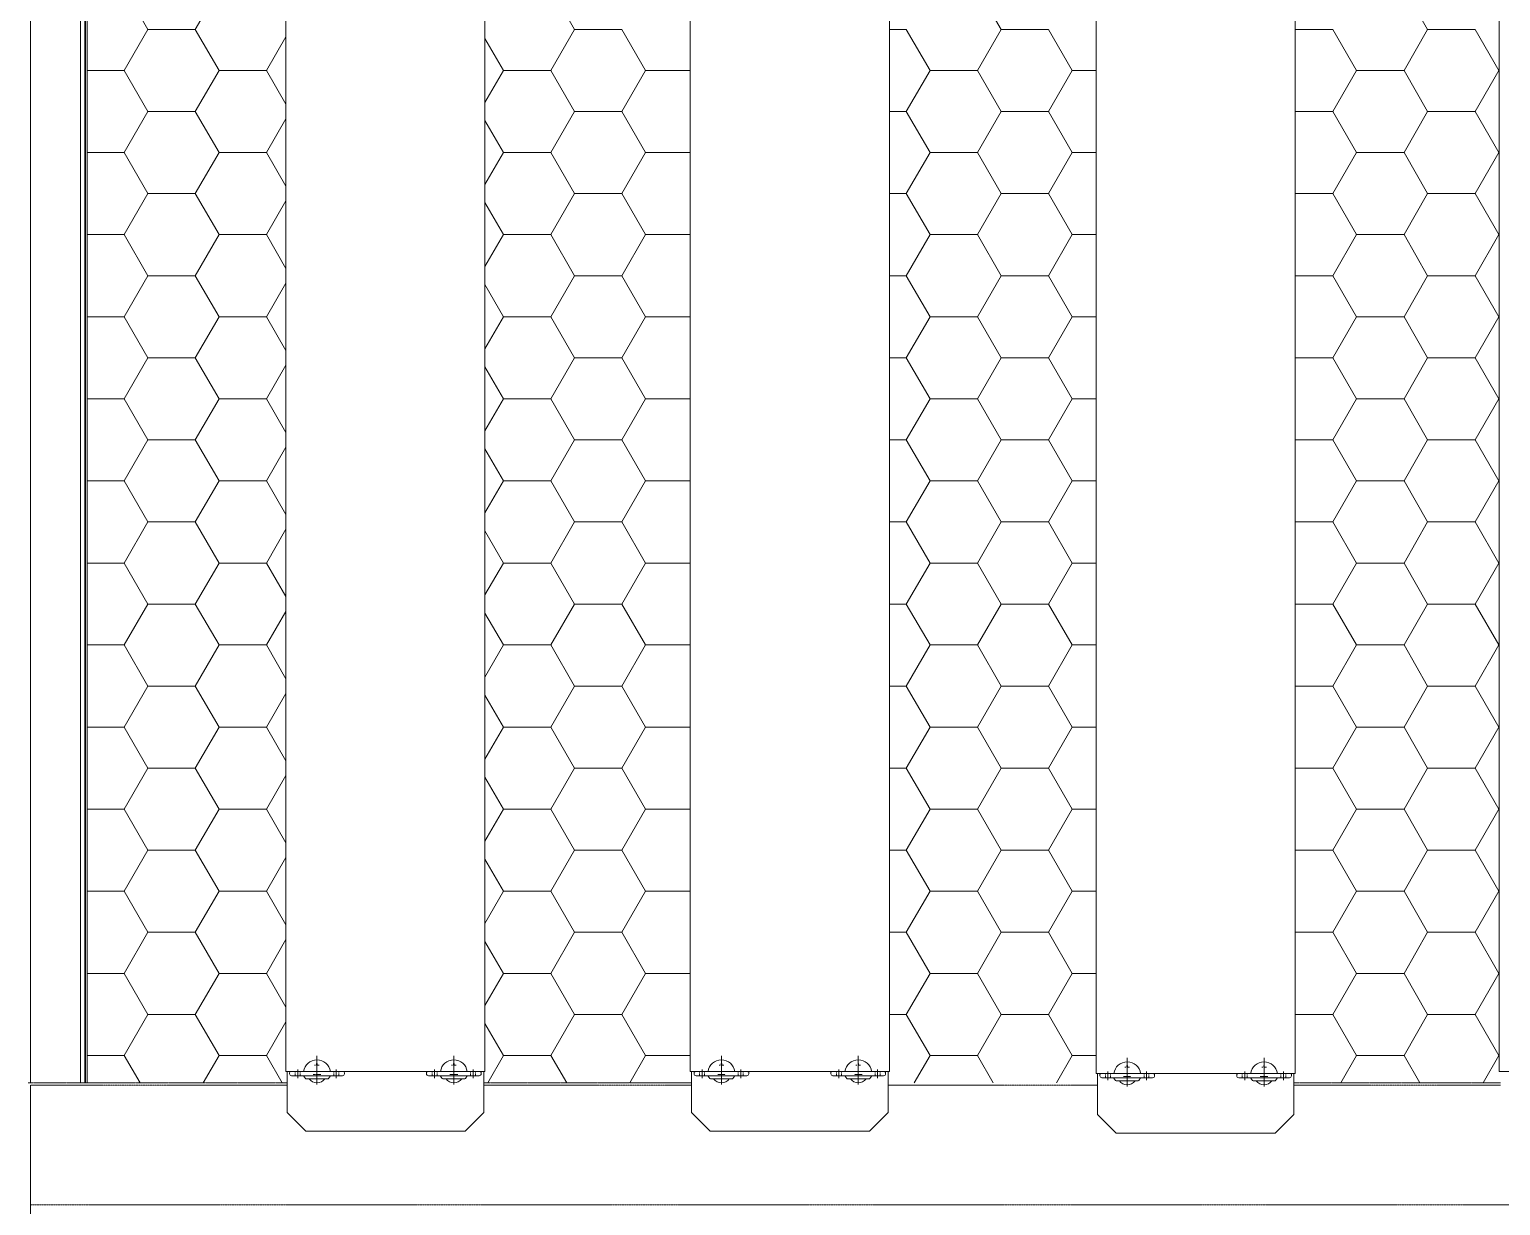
# Model space of a CAD drawing. Header units: millimetres. Extents: x -17070 to 60889, y -291348 to 42394.
# Drawn here: x 34927 to 36110, y 29684 to 30630 of the extents above; entities that cross this region are included whole.
import ezdxf

# ---------------------------------------------------------------- set-up
doc = ezdxf.new("R2010")
doc.units = ezdxf.units.MM
for name, pattern in [('ACISOTGL', [3, 2, -1]), ('CENTER', [2, 1.25, -0.25, 0.25, -0.25]), ('HIDDEN', [0.375, 0.25, -0.125]), ('HIDDENX2', [0.75, 0.5, -0.25])]:
    doc.linetypes.add(name, pattern=pattern)
for name, color, linetype, lineweight in [('AM_0', 7, 'Continuous', 50), ('AM_3', 6, 'ACISOTGL', 9), ('AM_7', 4, 'CENTER', 9)]:
    doc.layers.add(name, color=color, linetype=linetype, lineweight=lineweight)
doc.layers.add('center', color=1, linetype='CENTER')
doc.layers.add('HIDD', color=2, linetype='HIDDENX2')

# ---------------------------------------------------------------- blocks, each defined once
blk = doc.blocks.new('3')
at = {"lineweight": 20}
for p, q in [((34927.9, 31579.2), (34927.9, 29783.2)), ((34967.9, 31581.2), (34967.9, 29783.2)), ((35133.1, 29792.2), (35133.1, 31285.2)), ((35293.1, 29792.2), (35293.1, 31285.2)), ((35458.2, 29792.2), (35458.2, 31285.2)), ((35618.2, 29792.2), (35618.2, 31285.2)), ((35784.4, 29790.6), (35784.4, 31283.6)), ((35944.4, 29790.6), (35944.4, 31283.6)), ((36108.5, 29792.2), (36108.5, 31285.2)), ((35133.1, 29792.2), (35293.1, 29792.2)), ((35134.1, 29792.2), (35134.1, 29759.2)), ((35292.1, 29792.2), (35292.1, 29759.2)), ((35458.2, 29792.2), (35618.2, 29792.2)), ((35459.2, 29792.2), (35459.2, 29759.2)), ((35617.2, 29792.2), (35617.2, 29759.2)), ((35784.4, 29790.6), (35944.4, 29790.6)), ((35785.4, 29790.6), (35785.4, 29757.6)), ((35943.4, 29790.6), (35943.4, 29757.6)), ((36108.5, 29792.2), (36268.5, 29792.2)), ((34927.9, 29781.2), (34927.9, 29206.2)), ((35134.1, 29759.2), (35149.1, 29744.2)), ((35292.1, 29759.2), (35277.1, 29744.2)), ((35459.2, 29759.2), (35474.2, 29744.2)), ((35617.2, 29759.2), (35602.2, 29744.2)), ((35785.4, 29757.6), (35800.4, 29742.6)), ((35943.4, 29757.6), (35928.4, 29742.6)), ((34927.9, 29748.2), (34927.9, 29685.2)), ((35149.1, 29744.2), (35277.1, 29744.2)), ((35474.2, 29744.2), (35602.2, 29744.2)), ((35800.4, 29742.6), (35928.4, 29742.6))]:
    blk.add_line(p, q, dxfattribs=at)
at = {"color": 7, "lineweight": 20}
for p, q in [((34967.9, 29783.2), (34967.9, 31336.1)), ((34971.9, 29783.2), (34971.9, 31324.7)), ((34971.5, 29783.2), (34971.5, 30648.4))]:
    blk.add_line(p, q, dxfattribs=at)
at = {"color": 0, "lineweight": 20}
blk.add_line((34973.4, 31268.3), (34973.4, 29783.2), dxfattribs=at)
at = {"color": 7, "linetype": 'Continuous', "lineweight": 20}
for p, q in [((35022.2, 30630.1), (35003.2, 30663.1)), ((35060.3, 30630.1), (35079.4, 30663.1)), ((35365.1, 30630.1), (35346.1, 30663.1)), ((35708, 30630.1), (35689, 30663.1)), ((36050.9, 30630.1), (36031.9, 30663.1)), ((35003.2, 30597.1), (35022.2, 30630.1)), ((35022.2, 30630.1), (35060.3, 30630.1)), ((35079.4, 30597.1), (35060.3, 30630.1)), ((35346.1, 30597.1), (35365.1, 30630.1)), ((35365.1, 30630.1), (35403.2, 30630.1)), ((35422.3, 30597.1), (35403.2, 30630.1)), ((35618.2, 30630.1), (35631.8, 30630.1)), ((35650.9, 30597.1), (35631.8, 30630.1)), ((35689, 30597.1), (35708, 30630.1)), ((35708, 30630.1), (35746.1, 30630.1)), ((35765.2, 30597.1), (35746.1, 30630.1)), ((35944.4, 30630.1), (35974.7, 30630.1)), ((35993.8, 30597.1), (35974.7, 30630.1)), ((36031.9, 30597.1), (36050.9, 30630.1)), ((36050.9, 30630.1), (36089, 30630.1)), ((36108.1, 30597.1), (36089, 30630.1)), ((35117.5, 30597.1), (35133.1, 30624.2)), ((35308, 30597.1), (35293.1, 30622.8)), ((34973.4, 30597.1), (35003.2, 30597.1)), ((35022.2, 30564.1), (35003.2, 30597.1)), ((35060.3, 30564.1), (35079.4, 30597.1)), ((35079.4, 30597.1), (35117.5, 30597.1)), ((35133.1, 30570), (35117.5, 30597.1)), ((35293.1, 30571.3), (35308, 30597.1)), ((35308, 30597.1), (35346.1, 30597.1)), ((35365.1, 30564.1), (35346.1, 30597.1)), ((35403.2, 30564.1), (35422.3, 30597.1)), ((35422.3, 30597.1), (35458.2, 30597.1)), ((35631.8, 30564.1), (35650.9, 30597.1)), ((35650.9, 30597.1), (35689, 30597.1)), ((35708, 30564.1), (35689, 30597.1)), ((35746.1, 30564.1), (35765.2, 30597.1)), ((35765.2, 30597.1), (35784.4, 30597.1)), ((35974.7, 30564.1), (35993.8, 30597.1)), ((35993.8, 30597.1), (36031.9, 30597.1)), ((36050.9, 30564.1), (36031.9, 30597.1)), ((36089, 30564.1), (36108.1, 30597.1)), ((36108.1, 30597.1), (36108.5, 30597.1)), ((35003.2, 30531.1), (35022.2, 30564.1)), ((35022.2, 30564.1), (35060.3, 30564.1)), ((35079.4, 30531.1), (35060.3, 30564.1)), ((35117.5, 30531.1), (35133.1, 30558.2)), ((35346.1, 30531.1), (35365.1, 30564.1)), ((35365.1, 30564.1), (35403.2, 30564.1)), ((35422.3, 30531.1), (35403.2, 30564.1)), ((35618.2, 30564.1), (35631.8, 30564.1)), ((35650.9, 30531.1), (35631.8, 30564.1)), ((35689, 30531.1), (35708, 30564.1)), ((35708, 30564.1), (35746.1, 30564.1)), ((35765.2, 30531.1), (35746.1, 30564.1)), ((35944.4, 30564.1), (35974.7, 30564.1)), ((35993.8, 30531.1), (35974.7, 30564.1)), ((36031.9, 30531.1), (36050.9, 30564.1)), ((36050.9, 30564.1), (36089, 30564.1)), ((36108.1, 30531.1), (36089, 30564.1)), ((35308, 30531.1), (35293.1, 30556.9)), ((34973.4, 30531.1), (35003.2, 30531.1)), ((35022.2, 30498.1), (35003.2, 30531.1)), ((35060.3, 30498.1), (35079.4, 30531.1)), ((35079.4, 30531.1), (35117.5, 30531.1)), ((35133.1, 30504), (35117.5, 30531.1)), ((35293.1, 30505.3), (35308, 30531.1)), ((35308, 30531.1), (35346.1, 30531.1)), ((35365.1, 30498.1), (35346.1, 30531.1)), ((35403.2, 30498.1), (35422.3, 30531.1)), ((35422.3, 30531.1), (35458.2, 30531.1)), ((35631.8, 30498.1), (35650.9, 30531.1)), ((35650.9, 30531.1), (35689, 30531.1)), ((35708, 30498.1), (35689, 30531.1)), ((35746.1, 30498.1), (35765.2, 30531.1)), ((35765.2, 30531.1), (35784.4, 30531.1)), ((35974.7, 30498.1), (35993.8, 30531.1)), ((35993.8, 30531.1), (36031.9, 30531.1)), ((36050.9, 30498.1), (36031.9, 30531.1)), ((36089, 30498.1), (36108.1, 30531.1)), ((36108.1, 30531.1), (36108.5, 30531.1)), ((35003.2, 30465.1), (35022.2, 30498.1)), ((35022.2, 30498.1), (35060.3, 30498.1)), ((35079.4, 30465.1), (35060.3, 30498.1)), ((35117.5, 30465.1), (35133.1, 30492.2)), ((35308, 30465.1), (35293.1, 30490.9)), ((35346.1, 30465.1), (35365.1, 30498.1)), ((35365.1, 30498.1), (35403.2, 30498.1)), ((35422.3, 30465.1), (35403.2, 30498.1)), ((35618.2, 30498.1), (35631.8, 30498.1)), ((35650.9, 30465.1), (35631.8, 30498.1)), ((35689, 30465.1), (35708, 30498.1)), ((35708, 30498.1), (35746.1, 30498.1)), ((35765.2, 30465.1), (35746.1, 30498.1)), ((35944.4, 30498.1), (35974.7, 30498.1)), ((35993.8, 30465.1), (35974.7, 30498.1)), ((36031.9, 30465.1), (36050.9, 30498.1)), ((36050.9, 30498.1), (36089, 30498.1)), ((36108.1, 30465.1), (36089, 30498.1)), ((34973.4, 30465.1), (35003.2, 30465.1)), ((35022.2, 30432.1), (35003.2, 30465.1)), ((35060.3, 30432.1), (35079.4, 30465.1)), ((35079.4, 30465.1), (35117.5, 30465.1)), ((35133.1, 30438), (35117.5, 30465.1)), ((35293.1, 30439.4), (35308, 30465.1)), ((35308, 30465.1), (35346.1, 30465.1)), ((35365.1, 30432.1), (35346.1, 30465.1)), ((35403.2, 30432.1), (35422.3, 30465.1)), ((35422.3, 30465.1), (35458.2, 30465.1)), ((35631.8, 30432.1), (35650.9, 30465.1)), ((35650.9, 30465.1), (35689, 30465.1)), ((35708, 30432.1), (35689, 30465.1)), ((35746.1, 30432.1), (35765.2, 30465.1)), ((35765.2, 30465.1), (35784.4, 30465.1)), ((35974.7, 30432.1), (35993.8, 30465.1)), ((35993.8, 30465.1), (36031.9, 30465.1)), ((36050.9, 30432.1), (36031.9, 30465.1)), ((36089, 30432.1), (36108.1, 30465.1)), ((36108.1, 30465.1), (36108.5, 30465.1)), ((35003.2, 30399.1), (35022.2, 30432.1)), ((35022.2, 30432.1), (35060.3, 30432.1)), ((35079.4, 30399.1), (35060.3, 30432.1)), ((35346.1, 30399.1), (35365.1, 30432.1)), ((35365.1, 30432.1), (35403.2, 30432.1)), ((35422.3, 30399.1), (35403.2, 30432.1)), ((35618.2, 30432.1), (35631.8, 30432.1)), ((35650.9, 30399.1), (35631.8, 30432.1)), ((35689, 30399.1), (35708, 30432.1)), ((35708, 30432.1), (35746.1, 30432.1)), ((35765.2, 30399.1), (35746.1, 30432.1)), ((35944.4, 30432.1), (35974.7, 30432.1)), ((35993.8, 30399.1), (35974.7, 30432.1)), ((36031.9, 30399.1), (36050.9, 30432.1)), ((36050.9, 30432.1), (36089, 30432.1)), ((36108.1, 30399.1), (36089, 30432.1)), ((35117.5, 30399.1), (35133.1, 30426.2)), ((35308, 30399.1), (35293.1, 30424.9)), ((34973.4, 30399.1), (35003.2, 30399.1)), ((35022.2, 30366.1), (35003.2, 30399.1)), ((35060.3, 30366.1), (35079.4, 30399.1)), ((35079.4, 30399.1), (35117.5, 30399.1)), ((35133.1, 30372), (35117.5, 30399.1)), ((35293.1, 30373.4), (35308, 30399.1)), ((35308, 30399.1), (35346.1, 30399.1)), ((35365.1, 30366.1), (35346.1, 30399.1)), ((35403.2, 30366.1), (35422.3, 30399.1)), ((35422.3, 30399.1), (35458.2, 30399.1)), ((35631.8, 30366.1), (35650.9, 30399.1)), ((35650.9, 30399.1), (35689, 30399.1)), ((35708, 30366.1), (35689, 30399.1)), ((35746.1, 30366.1), (35765.2, 30399.1)), ((35765.2, 30399.1), (35784.4, 30399.1)), ((35974.7, 30366.1), (35993.8, 30399.1)), ((35993.8, 30399.1), (36031.9, 30399.1)), ((36050.9, 30366.1), (36031.9, 30399.1)), ((36089, 30366.1), (36108.1, 30399.1)), ((36108.1, 30399.1), (36108.5, 30399.1)), ((35003.2, 30333.1), (35022.2, 30366.1)), ((35022.2, 30366.1), (35060.3, 30366.1)), ((35079.4, 30333.1), (35060.3, 30366.1)), ((35117.5, 30333.1), (35133.1, 30360.2)), ((35308, 30333.1), (35293.1, 30358.9)), ((35346.1, 30333.1), (35365.1, 30366.1)), ((35365.1, 30366.1), (35403.2, 30366.1)), ((35422.3, 30333.1), (35403.2, 30366.1)), ((35618.2, 30366.1), (35631.8, 30366.1)), ((35650.9, 30333.1), (35631.8, 30366.1)), ((35689, 30333.1), (35708, 30366.1)), ((35708, 30366.1), (35746.1, 30366.1)), ((35765.2, 30333.1), (35746.1, 30366.1)), ((35944.4, 30366.1), (35974.7, 30366.1)), ((35993.8, 30333.1), (35974.7, 30366.1)), ((36031.9, 30333.1), (36050.9, 30366.1)), ((36050.9, 30366.1), (36089, 30366.1)), ((36108.1, 30333.1), (36089, 30366.1)), ((34973.4, 30333.1), (35003.2, 30333.1)), ((35022.2, 30300.1), (35003.2, 30333.1)), ((35060.3, 30300.1), (35079.4, 30333.1)), ((35079.4, 30333.1), (35117.5, 30333.1)), ((35133.1, 30306.1), (35117.5, 30333.1)), ((35293.1, 30307.4), (35308, 30333.1)), ((35308, 30333.1), (35346.1, 30333.1)), ((35365.1, 30300.1), (35346.1, 30333.1)), ((35403.2, 30300.1), (35422.3, 30333.1)), ((35422.3, 30333.1), (35458.2, 30333.1)), ((35631.8, 30300.1), (35650.9, 30333.1)), ((35650.9, 30333.1), (35689, 30333.1)), ((35708, 30300.1), (35689, 30333.1)), ((35746.1, 30300.1), (35765.2, 30333.1)), ((35765.2, 30333.1), (35784.4, 30333.1)), ((35974.7, 30300.1), (35993.8, 30333.1)), ((35993.8, 30333.1), (36031.9, 30333.1)), ((36050.9, 30300.1), (36031.9, 30333.1)), ((36089, 30300.1), (36108.1, 30333.1)), ((36108.1, 30333.1), (36108.5, 30333.1)), ((35003.2, 30267.1), (35022.2, 30300.1)), ((35022.2, 30300.1), (35060.3, 30300.1)), ((35079.4, 30267.1), (35060.3, 30300.1)), ((35346.1, 30267.1), (35365.1, 30300.1)), ((35365.1, 30300.1), (35403.2, 30300.1)), ((35422.3, 30267.1), (35403.2, 30300.1)), ((35618.2, 30300.1), (35631.8, 30300.1)), ((35650.9, 30267.1), (35631.8, 30300.1)), ((35689, 30267.1), (35708, 30300.1)), ((35708, 30300.1), (35746.1, 30300.1)), ((35765.2, 30267.1), (35746.1, 30300.1)), ((35944.4, 30300.1), (35974.7, 30300.1)), ((35993.8, 30267.1), (35974.7, 30300.1)), ((36031.9, 30267.1), (36050.9, 30300.1)), ((36050.9, 30300.1), (36089, 30300.1)), ((36108.1, 30267.1), (36089, 30300.1)), ((35117.5, 30267.1), (35133.1, 30294.2)), ((35308, 30267.1), (35293.1, 30292.9)), ((34973.4, 30267.1), (35003.2, 30267.1)), ((35022.2, 30234.1), (35003.2, 30267.1)), ((35060.3, 30234.1), (35079.4, 30267.1)), ((35079.4, 30267.1), (35117.5, 30267.1)), ((35133.1, 30240.1), (35117.5, 30267.1)), ((35293.1, 30241.4), (35308, 30267.1)), ((35308, 30267.1), (35346.1, 30267.1)), ((35365.1, 30234.1), (35346.1, 30267.1)), ((35403.2, 30234.1), (35422.3, 30267.1)), ((35422.3, 30267.1), (35458.2, 30267.1)), ((35631.8, 30234.1), (35650.9, 30267.1)), ((35650.9, 30267.1), (35689, 30267.1)), ((35708, 30234.1), (35689, 30267.1)), ((35746.1, 30234.1), (35765.2, 30267.1)), ((35765.2, 30267.1), (35784.4, 30267.1)), ((35974.7, 30234.1), (35993.8, 30267.1)), ((35993.8, 30267.1), (36031.9, 30267.1)), ((36050.9, 30234.1), (36031.9, 30267.1)), ((36089, 30234.1), (36108.1, 30267.1)), ((36108.1, 30267.1), (36108.5, 30267.1)), ((35003.2, 30201.1), (35022.2, 30234.1)), ((35022.2, 30234.1), (35060.3, 30234.1)), ((35079.4, 30201.1), (35060.3, 30234.1)), ((35117.5, 30201.1), (35133.1, 30228.2)), ((35308, 30201.1), (35293.1, 30226.9)), ((35346.1, 30201.1), (35365.1, 30234.1)), ((35365.1, 30234.1), (35403.2, 30234.1)), ((35422.3, 30201.1), (35403.2, 30234.1)), ((35618.2, 30234.1), (35631.8, 30234.1)), ((35650.9, 30201.1), (35631.8, 30234.1)), ((35689, 30201.1), (35708, 30234.1)), ((35708, 30234.1), (35746.1, 30234.1)), ((35765.2, 30201.1), (35746.1, 30234.1)), ((35944.4, 30234.1), (35974.7, 30234.1)), ((35993.8, 30201.1), (35974.7, 30234.1)), ((36031.9, 30201.1), (36050.9, 30234.1)), ((36050.9, 30234.1), (36089, 30234.1)), ((36108.1, 30201.1), (36089, 30234.1)), ((34973.4, 30201.1), (35003.2, 30201.1)), ((35022.2, 30168.1), (35003.2, 30201.1)), ((35060.3, 30168.1), (35079.4, 30201.1)), ((35079.4, 30201.1), (35117.5, 30201.1)), ((35133.1, 30174.1), (35117.5, 30201.1)), ((35293.1, 30175.4), (35308, 30201.1)), ((35308, 30201.1), (35346.1, 30201.1)), ((35365.1, 30168.1), (35346.1, 30201.1)), ((35403.2, 30168.1), (35422.3, 30201.1)), ((35422.3, 30201.1), (35458.2, 30201.1)), ((35631.8, 30168.1), (35650.9, 30201.1)), ((35650.9, 30201.1), (35689, 30201.1)), ((35708, 30168.1), (35689, 30201.1)), ((35746.1, 30168.1), (35765.2, 30201.1)), ((35765.2, 30201.1), (35784.4, 30201.1)), ((35974.7, 30168.1), (35993.8, 30201.1)), ((35993.8, 30201.1), (36031.9, 30201.1)), ((36050.9, 30168.1), (36031.9, 30201.1)), ((36089, 30168.1), (36108.1, 30201.1)), ((36108.1, 30201.1), (36108.5, 30201.1)), ((35003.2, 30135.2), (35022.2, 30168.1)), ((35022.2, 30168.1), (35060.3, 30168.1)), ((35079.4, 30135.2), (35060.3, 30168.1)), ((35346.1, 30135.2), (35365.1, 30168.1)), ((35365.1, 30168.1), (35403.2, 30168.1)), ((35422.3, 30135.2), (35403.2, 30168.1)), ((35618.2, 30168.1), (35631.8, 30168.1)), ((35650.9, 30135.2), (35631.8, 30168.1)), ((35689, 30135.2), (35708, 30168.1)), ((35708, 30168.1), (35746.1, 30168.1)), ((35765.2, 30135.2), (35746.1, 30168.1)), ((35944.4, 30168.1), (35974.7, 30168.1)), ((35993.8, 30135.2), (35974.7, 30168.1)), ((36031.9, 30135.2), (36050.9, 30168.1)), ((36050.9, 30168.1), (36089, 30168.1)), ((36108.1, 30135.2), (36089, 30168.1)), ((35117.5, 30135.2), (35133.1, 30162.2)), ((35308, 30135.2), (35293.1, 30160.9)), ((34973.4, 30135.2), (35003.2, 30135.2)), ((35022.2, 30102.2), (35003.2, 30135.2)), ((35060.3, 30102.2), (35079.4, 30135.2)), ((35079.4, 30135.2), (35117.5, 30135.2)), ((35133.1, 30108.1), (35117.5, 30135.2)), ((35293.1, 30109.4), (35308, 30135.2)), ((35308, 30135.2), (35346.1, 30135.2)), ((35365.1, 30102.2), (35346.1, 30135.2)), ((35403.2, 30102.2), (35422.3, 30135.2)), ((35422.3, 30135.2), (35458.2, 30135.2)), ((35631.8, 30102.2), (35650.9, 30135.2)), ((35650.9, 30135.2), (35689, 30135.2)), ((35708, 30102.2), (35689, 30135.2)), ((35746.1, 30102.2), (35765.2, 30135.2)), ((35765.2, 30135.2), (35784.4, 30135.2)), ((35974.7, 30102.2), (35993.8, 30135.2)), ((35993.8, 30135.2), (36031.9, 30135.2)), ((36050.9, 30102.2), (36031.9, 30135.2)), ((36089, 30102.2), (36108.1, 30135.2)), ((36108.1, 30135.2), (36108.5, 30135.2)), ((35003.2, 30069.2), (35022.2, 30102.2)), ((35022.2, 30102.2), (35060.3, 30102.2)), ((35079.4, 30069.2), (35060.3, 30102.2)), ((35346.1, 30069.2), (35365.1, 30102.2)), ((35365.1, 30102.2), (35403.2, 30102.2)), ((35422.3, 30069.2), (35403.2, 30102.2)), ((35618.2, 30102.2), (35631.8, 30102.2)), ((35650.9, 30069.2), (35631.8, 30102.2)), ((35689, 30069.2), (35708, 30102.2)), ((35708, 30102.2), (35746.1, 30102.2)), ((35765.2, 30069.2), (35746.1, 30102.2)), ((35944.4, 30102.2), (35974.7, 30102.2)), ((35993.8, 30069.2), (35974.7, 30102.2)), ((36031.9, 30069.2), (36050.9, 30102.2)), ((36050.9, 30102.2), (36089, 30102.2)), ((36108.1, 30069.2), (36089, 30102.2)), ((35117.5, 30069.2), (35133.1, 30096.2)), ((35308, 30069.2), (35293.1, 30094.9)), ((34973.4, 30069.2), (35003.2, 30069.2)), ((35022.2, 30036.2), (35003.2, 30069.2)), ((35060.3, 30036.2), (35079.4, 30069.2)), ((35079.4, 30069.2), (35117.5, 30069.2)), ((35133.1, 30042.1), (35117.5, 30069.2)), ((35293.1, 30043.4), (35308, 30069.2)), ((35308, 30069.2), (35346.1, 30069.2)), ((35365.1, 30036.2), (35346.1, 30069.2)), ((35403.2, 30036.2), (35422.3, 30069.2)), ((35422.3, 30069.2), (35458.2, 30069.2)), ((35631.8, 30036.2), (35650.9, 30069.2)), ((35650.9, 30069.2), (35689, 30069.2)), ((35708, 30036.2), (35689, 30069.2)), ((35746.1, 30036.2), (35765.2, 30069.2)), ((35765.2, 30069.2), (35784.4, 30069.2)), ((35974.7, 30036.2), (35993.8, 30069.2)), ((35993.8, 30069.2), (36031.9, 30069.2)), ((36050.9, 30036.2), (36031.9, 30069.2)), ((36089, 30036.2), (36108.1, 30069.2)), ((36108.1, 30069.2), (36108.5, 30069.2)), ((35003.2, 30003.2), (35022.2, 30036.2)), ((35022.2, 30036.2), (35060.3, 30036.2)), ((35079.4, 30003.2), (35060.3, 30036.2)), ((35117.5, 30003.2), (35133.1, 30030.2)), ((35308, 30003.2), (35293.1, 30028.9)), ((35346.1, 30003.2), (35365.1, 30036.2)), ((35365.1, 30036.2), (35403.2, 30036.2)), ((35422.3, 30003.2), (35403.2, 30036.2)), ((35618.2, 30036.2), (35631.8, 30036.2)), ((35650.9, 30003.2), (35631.8, 30036.2)), ((35689, 30003.2), (35708, 30036.2)), ((35708, 30036.2), (35746.1, 30036.2)), ((35765.2, 30003.2), (35746.1, 30036.2)), ((35944.4, 30036.2), (35974.7, 30036.2)), ((35993.8, 30003.2), (35974.7, 30036.2)), ((36031.9, 30003.2), (36050.9, 30036.2)), ((36050.9, 30036.2), (36089, 30036.2)), ((36108.1, 30003.2), (36089, 30036.2)), ((34973.4, 30003.2), (35003.2, 30003.2)), ((35022.2, 29970.2), (35003.2, 30003.2)), ((35060.3, 29970.2), (35079.4, 30003.2)), ((35079.4, 30003.2), (35117.5, 30003.2)), ((35133.1, 29976.1), (35117.5, 30003.2)), ((35293.1, 29977.4), (35308, 30003.2)), ((35308, 30003.2), (35346.1, 30003.2)), ((35365.1, 29970.2), (35346.1, 30003.2)), ((35403.2, 29970.2), (35422.3, 30003.2)), ((35422.3, 30003.2), (35458.2, 30003.2)), ((35631.8, 29970.2), (35650.9, 30003.2)), ((35650.9, 30003.2), (35689, 30003.2)), ((35708, 29970.2), (35689, 30003.2)), ((35746.1, 29970.2), (35765.2, 30003.2)), ((35765.2, 30003.2), (35784.4, 30003.2)), ((35974.7, 29970.2), (35993.8, 30003.2)), ((35993.8, 30003.2), (36031.9, 30003.2)), ((36050.9, 29970.2), (36031.9, 30003.2)), ((36089, 29970.2), (36108.1, 30003.2)), ((36108.1, 30003.2), (36108.5, 30003.2)), ((35003.2, 29937.2), (35022.2, 29970.2)), ((35022.2, 29970.2), (35060.3, 29970.2)), ((35079.4, 29937.2), (35060.3, 29970.2)), ((35346.1, 29937.2), (35365.1, 29970.2)), ((35365.1, 29970.2), (35403.2, 29970.2)), ((35422.3, 29937.2), (35403.2, 29970.2)), ((35618.2, 29970.2), (35631.8, 29970.2)), ((35650.9, 29937.2), (35631.8, 29970.2)), ((35689, 29937.2), (35708, 29970.2)), ((35708, 29970.2), (35746.1, 29970.2)), ((35765.2, 29937.2), (35746.1, 29970.2)), ((35944.4, 29970.2), (35974.7, 29970.2)), ((35993.8, 29937.2), (35974.7, 29970.2)), ((36031.9, 29937.2), (36050.9, 29970.2)), ((36050.9, 29970.2), (36089, 29970.2)), ((36108.1, 29937.2), (36089, 29970.2)), ((35117.5, 29937.2), (35133.1, 29964.3)), ((35308, 29937.2), (35293.1, 29962.9)), ((34973.4, 29937.2), (35003.2, 29937.2)), ((35022.2, 29904.2), (35003.2, 29937.2)), ((35060.3, 29904.2), (35079.4, 29937.2)), ((35079.4, 29937.2), (35117.5, 29937.2)), ((35133.1, 29910.1), (35117.5, 29937.2)), ((35293.1, 29911.4), (35308, 29937.2)), ((35308, 29937.2), (35346.1, 29937.2)), ((35365.1, 29904.2), (35346.1, 29937.2)), ((35403.2, 29904.2), (35422.3, 29937.2)), ((35422.3, 29937.2), (35458.2, 29937.2)), ((35631.8, 29904.2), (35650.9, 29937.2)), ((35650.9, 29937.2), (35689, 29937.2)), ((35708, 29904.2), (35689, 29937.2)), ((35746.1, 29904.2), (35765.2, 29937.2)), ((35765.2, 29937.2), (35784.4, 29937.2)), ((35974.7, 29904.2), (35993.8, 29937.2)), ((35993.8, 29937.2), (36031.9, 29937.2)), ((36050.9, 29904.2), (36031.9, 29937.2)), ((36089, 29904.2), (36108.1, 29937.2)), ((36108.1, 29937.2), (36108.5, 29937.2)), ((35003.2, 29871.2), (35022.2, 29904.2)), ((35022.2, 29904.2), (35060.3, 29904.2)), ((35079.4, 29871.2), (35060.3, 29904.2)), ((35117.5, 29871.2), (35133.1, 29898.3)), ((35308, 29871.2), (35293.1, 29896.9)), ((35346.1, 29871.2), (35365.1, 29904.2)), ((35365.1, 29904.2), (35403.2, 29904.2)), ((35422.3, 29871.2), (35403.2, 29904.2)), ((35618.2, 29904.2), (35631.8, 29904.2)), ((35650.9, 29871.2), (35631.8, 29904.2)), ((35689, 29871.2), (35708, 29904.2)), ((35708, 29904.2), (35746.1, 29904.2)), ((35765.2, 29871.2), (35746.1, 29904.2)), ((35944.4, 29904.2), (35974.7, 29904.2)), ((35993.8, 29871.2), (35974.7, 29904.2)), ((36031.9, 29871.2), (36050.9, 29904.2)), ((36050.9, 29904.2), (36089, 29904.2)), ((36108.1, 29871.2), (36089, 29904.2)), ((34973.4, 29871.2), (35003.2, 29871.2)), ((35022.2, 29838.2), (35003.2, 29871.2)), ((35060.3, 29838.2), (35079.4, 29871.2)), ((35079.4, 29871.2), (35117.5, 29871.2)), ((35133.1, 29844.1), (35117.5, 29871.2)), ((35293.1, 29845.4), (35308, 29871.2)), ((35308, 29871.2), (35346.1, 29871.2)), ((35365.1, 29838.2), (35346.1, 29871.2)), ((35403.2, 29838.2), (35422.3, 29871.2)), ((35422.3, 29871.2), (35458.2, 29871.2)), ((35631.8, 29838.2), (35650.9, 29871.2)), ((35650.9, 29871.2), (35689, 29871.2)), ((35708, 29838.2), (35689, 29871.2)), ((35746.1, 29838.2), (35765.2, 29871.2)), ((35765.2, 29871.2), (35784.4, 29871.2)), ((35974.7, 29838.2), (35993.8, 29871.2)), ((35993.8, 29871.2), (36031.9, 29871.2)), ((36050.9, 29838.2), (36031.9, 29871.2)), ((36089, 29838.2), (36108.1, 29871.2)), ((36108.1, 29871.2), (36108.5, 29871.2)), ((35003.2, 29805.2), (35022.2, 29838.2)), ((35022.2, 29838.2), (35060.3, 29838.2)), ((35079.4, 29805.2), (35060.3, 29838.2)), ((35346.1, 29805.2), (35365.1, 29838.2)), ((35365.1, 29838.2), (35403.2, 29838.2)), ((35422.3, 29805.2), (35403.2, 29838.2)), ((35618.2, 29838.2), (35631.8, 29838.2)), ((35650.9, 29805.2), (35631.8, 29838.2)), ((35689, 29805.2), (35708, 29838.2)), ((35708, 29838.2), (35746.1, 29838.2)), ((35765.2, 29805.2), (35746.1, 29838.2)), ((35944.4, 29838.2), (35974.7, 29838.2)), ((35993.8, 29805.2), (35974.7, 29838.2)), ((36031.9, 29805.2), (36050.9, 29838.2)), ((36050.9, 29838.2), (36089, 29838.2)), ((36108.1, 29805.2), (36089, 29838.2)), ((35117.5, 29805.2), (35133.1, 29832.3)), ((35308, 29805.2), (35293.1, 29831)), ((34973.4, 29805.2), (35003.2, 29805.2)), ((35015.9, 29783.2), (35003.2, 29805.2)), ((35066.7, 29783.2), (35079.4, 29805.2)), ((35079.4, 29805.2), (35117.5, 29805.2)), ((35130.2, 29783.2), (35117.5, 29805.2)), ((35295.3, 29783.2), (35308, 29805.2)), ((35308, 29805.2), (35346.1, 29805.2)), ((35358.8, 29783.2), (35346.1, 29805.2)), ((35409.6, 29783.2), (35422.3, 29805.2)), ((35422.3, 29805.2), (35458.2, 29805.2)), ((35638.2, 29783.2), (35650.9, 29805.2)), ((35650.9, 29805.2), (35689, 29805.2)), ((35701.7, 29783.2), (35689, 29805.2)), ((35752.5, 29783.2), (35765.2, 29805.2)), ((35765.2, 29805.2), (35784.4, 29805.2)), ((35981.1, 29783.2), (35993.8, 29805.2)), ((35993.8, 29805.2), (36031.9, 29805.2)), ((36044.6, 29783.2), (36031.9, 29805.2)), ((36095.4, 29783.2), (36108.1, 29805.2)), ((36108.1, 29805.2), (36108.5, 29805.2))]:
    blk.add_line(p, q, dxfattribs=at)
for points in [[(35136.1, 29790.5, 0.414214), (35137.7, 29788.9), (35178.5, 29788.9, 0.414214), (35180.1, 29790.5), (35180.1, 29791.3, 0.414214), (35179.2, 29792.2), (35137, 29792.2, 0.414214), (35136.1, 29791.3)], [(35290.1, 29790.5, -0.414214), (35288.5, 29788.9), (35247.7, 29788.9, -0.414214), (35246.1, 29790.5), (35246.1, 29791.3, -0.414214), (35247, 29792.2), (35289.2, 29792.2, -0.414214), (35290.1, 29791.3)], [(35461.2, 29790.5, 0.414214), (35462.8, 29788.9), (35503.6, 29788.9, 0.414214), (35505.2, 29790.5), (35505.2, 29791.3, 0.414214), (35504.3, 29792.2), (35462.1, 29792.2, 0.414214), (35461.2, 29791.3)], [(35615.2, 29790.5, -0.414214), (35613.6, 29788.9), (35572.8, 29788.9, -0.414214), (35571.2, 29790.5), (35571.2, 29791.3, -0.414214), (35572.1, 29792.2), (35614.3, 29792.2, -0.414214), (35615.2, 29791.3)], [(35787.4, 29788.9, 0.414214), (35789, 29787.3), (35829.8, 29787.3, 0.414214), (35831.4, 29788.9), (35831.4, 29789.7, 0.414214), (35830.5, 29790.6), (35788.3, 29790.6, 0.414214), (35787.4, 29789.7)], [(35941.4, 29788.9, -0.414214), (35939.8, 29787.3), (35899, 29787.3, -0.414214), (35897.4, 29788.9), (35897.4, 29789.7, -0.414214), (35898.3, 29790.6), (35940.5, 29790.6, -0.414214), (35941.4, 29789.7)]]:
    blk.add_lwpolyline(points, format="xyb", close=True, dxfattribs=at)
at = {"layer": 'AM_0', "lineweight": 20}
for points in [[(35146.9, 29788.9, -0.228571), (35147.2, 29788.7), (35148.8, 29786.7, 0.228571), (35149.7, 29786.3), (35166.5, 29786.3, 0.228571), (35167.4, 29786.7), (35168.9, 29788.7, -0.228571), (35169.3, 29788.9)], [(35279.3, 29788.9, 0.228571), (35278.9, 29788.7), (35277.4, 29786.7, -0.228571), (35276.5, 29786.3), (35259.7, 29786.3, -0.228571), (35258.8, 29786.7), (35257.2, 29788.7, 0.228571), (35256.9, 29788.9)], [(35472, 29788.9, -0.228571), (35472.4, 29788.7), (35474, 29786.7, 0.228571), (35474.8, 29786.3), (35491.6, 29786.3, 0.228571), (35492.5, 29786.7), (35494.1, 29788.7, -0.228571), (35494.5, 29788.9)], [(35604.5, 29788.9, 0.228571), (35604.1, 29788.7), (35602.5, 29786.7, -0.228571), (35601.6, 29786.3), (35584.8, 29786.3, -0.228571), (35584, 29786.7), (35582.4, 29788.7, 0.228571), (35582, 29788.9)], [(35798.1, 29787.3, -0.228571), (35798.5, 29787.1), (35800.1, 29785.1, 0.228571), (35801, 29784.7), (35817.8, 29784.7, 0.228571), (35818.6, 29785.1), (35820.2, 29787.1, -0.228571), (35820.6, 29787.3)], [(35930.6, 29787.3, 0.228571), (35930.2, 29787.1), (35928.6, 29785.1, -0.228571), (35927.8, 29784.7), (35911, 29784.7, -0.228571), (35910.1, 29785.1), (35908.5, 29787.1, 0.228571), (35908.1, 29787.3)]]:
    blk.add_lwpolyline(points, format="xyb", dxfattribs=at)
for centre, radius, start, end in [((35158.1, 29790.9), 10.8, 6.7772, 173.2228), ((35268.1, 29790.9), 10.8, 6.7772, 173.2228), ((35483.2, 29790.9), 10.8, 6.7772, 173.2228), ((35593.2, 29790.9), 10.8, 6.7772, 173.2228), ((35809.4, 29789.3), 10.8, 6.7772, 173.2228), ((35919.4, 29789.3), 10.8, 6.7772, 173.2228), ((35158.1, 29791.1), 7.94, 217.5497, 322.4503), ((35268.1, 29791.1), 7.94, 217.5497, 322.4503), ((35483.2, 29791.1), 7.94, 217.5497, 322.4503), ((35593.2, 29791.1), 7.94, 217.5497, 322.4503), ((35809.4, 29789.5), 7.94, 217.5497, 322.4503), ((35919.4, 29789.5), 7.94, 217.5497, 322.4503)]:
    blk.add_arc(centre, radius, start, end, dxfattribs=at)
at = {"layer": 'AM_3', "lineweight": 20}
for p, q in [((35140.6, 29788.6), (35140.6, 29792.2)), ((35144.6, 29788.6), (35144.6, 29792.2)), ((35157.8, 29797.5), (35157.8, 29798.7)), ((35158.3, 29797.5), (35158.3, 29798.7)), ((35171.6, 29788.6), (35171.6, 29792.2)), ((35175.6, 29788.6), (35175.6, 29792.2)), ((35250.6, 29788.6), (35250.6, 29792.2)), ((35254.6, 29788.6), (35254.6, 29792.2)), ((35267.8, 29797.5), (35267.8, 29798.7)), ((35268.3, 29797.5), (35268.3, 29798.7)), ((35281.6, 29788.6), (35281.6, 29792.2)), ((35285.6, 29788.6), (35285.6, 29792.2)), ((35465.7, 29788.6), (35465.7, 29792.2)), ((35469.7, 29788.6), (35469.7, 29792.2)), ((35483, 29797.5), (35483, 29798.7)), ((35483.5, 29797.5), (35483.5, 29798.7)), ((35496.7, 29788.6), (35496.7, 29792.2)), ((35500.7, 29788.6), (35500.7, 29792.2)), ((35575.7, 29788.6), (35575.7, 29792.2)), ((35579.7, 29788.6), (35579.7, 29792.2)), ((35593, 29797.5), (35593, 29798.7)), ((35593.5, 29797.5), (35593.5, 29798.7)), ((35606.7, 29788.6), (35606.7, 29792.2)), ((35610.7, 29788.6), (35610.7, 29792.2)), ((35791.9, 29787), (35791.9, 29790.6)), ((35795.9, 29787), (35795.9, 29790.6)), ((35809.1, 29795.9), (35809.1, 29797.1)), ((35809.6, 29795.9), (35809.6, 29797.1)), ((35822.9, 29787), (35822.9, 29790.6)), ((35826.9, 29787), (35826.9, 29790.6)), ((35901.9, 29787), (35901.9, 29790.6)), ((35905.9, 29787), (35905.9, 29790.6)), ((35919.1, 29795.9), (35919.1, 29797.1)), ((35919.6, 29795.9), (35919.6, 29797.1)), ((35932.9, 29787), (35932.9, 29790.6)), ((35936.9, 29787), (35936.9, 29790.6))]:
    blk.add_line(p, q, dxfattribs=at)
for centre in [(35158.1, 29787.9), (35268.1, 29787.9), (35483.2, 29787.9), (35593.2, 29787.9), (35809.4, 29786.3), (35919.4, 29786.3)]:
    blk.add_arc(centre, 9.57, 78.69, 101.31, dxfattribs=at)
at = {"layer": 'AM_7', "lineweight": 20}
for p, q in [((35158.1, 29781.8), (35158.1, 29804.9)), ((35268.1, 29781.8), (35268.1, 29804.9)), ((35483.2, 29781.8), (35483.2, 29804.9)), ((35593.2, 29781.8), (35593.2, 29804.9)), ((35809.4, 29780.2), (35809.4, 29803.3)), ((35919.4, 29780.2), (35919.4, 29803.3)), ((35142.6, 29787), (35142.6, 29793.8)), ((35155, 29789.9), (35161.2, 29789.9)), ((35173.6, 29787), (35173.6, 29793.8)), ((35252.6, 29787), (35252.6, 29793.8)), ((35271.2, 29789.9), (35265, 29789.9)), ((35283.6, 29787), (35283.6, 29793.8)), ((35467.7, 29787), (35467.7, 29793.8)), ((35480.2, 29789.9), (35486.3, 29789.9)), ((35498.7, 29787), (35498.7, 29793.8)), ((35577.7, 29787), (35577.7, 29793.8)), ((35596.3, 29789.9), (35590.2, 29789.9)), ((35608.7, 29787), (35608.7, 29793.8)), ((35793.9, 29785.4), (35793.9, 29792.2)), ((35824.9, 29785.4), (35824.9, 29792.2)), ((35903.9, 29785.4), (35903.9, 29792.2)), ((35934.9, 29785.4), (35934.9, 29792.2)), ((35806.3, 29788.3), (35812.4, 29788.3)), ((35922.4, 29788.3), (35916.3, 29788.3))]:
    blk.add_line(p, q, dxfattribs=at)
at = {"layer": 'center', "lineweight": 20}
for p, q in [((35134.1, 29783.2), (34925.9, 29783.2)), ((35459.2, 29783.2), (35292.1, 29783.2)), ((36109.5, 29783.2), (35943.4, 29783.2))]:
    blk.add_line(p, q, dxfattribs=at)
at = {"layer": 'HIDD', "linetype": 'HIDDEN', "lineweight": 20}
for p, q in [((35134.1, 29781.2), (34927.9, 29781.2)), ((34927.9, 29781.2), (34927.9, 29685.2)), ((35459.2, 29781.2), (35292.1, 29781.2)), ((35785.4, 29781.2), (35617.2, 29781.2)), ((36109.5, 29781.2), (35943.4, 29781.2)), ((34927.9, 29685.2), (37123.9, 29685.2))]:
    blk.add_line(p, q, dxfattribs=at)

msp = doc.modelspace()

# ---------------------------------------------------------------- block references
msp.add_blockref('3', (0, 0))

doc.saveas('drawing.dxf')
